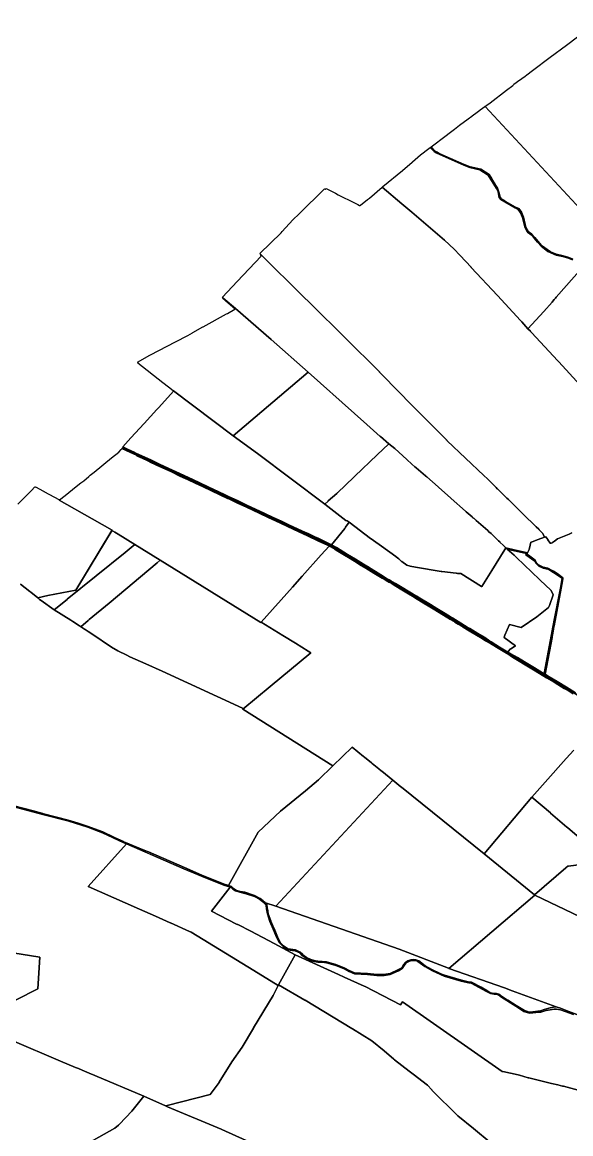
# Model space of a CAD drawing. Header units: metres. Extents: x 3 to 1005126, y 39 to 4383651.
# Drawn here: x 482276 to 484757, y 4372733 to 4377760 of the extents above; entities that cross this region are included whole.
import ezdxf

# ---------------------------------------------------------------- set-up
doc = ezdxf.new("R2010")
doc.units = ezdxf.units.M
doc.header["$MEASUREMENT"] = 0
doc.layers.add('TM_Llucmajor', color=7, linetype='Continuous')

msp = doc.modelspace()

# ---------------------------------------------------------------- linework, layer by layer
at = {"layer": 'TM_Llucmajor', "linetype": 'Continuous', "flags": 128}
for points in [[(484878.9, 4376829.8), (484369, 4377378.4), (484368.5, 4377378.9), (484377.7, 4377385.5), (484391.7, 4377395.4), (484465.6, 4377452.7), (484494.2, 4377474.3), (484498, 4377477.2), (484499.6, 4377479.8), (484526, 4377499.3), (484534.1, 4377504.2), (484536, 4377505.4), (484550.6, 4377516.2), (484557.7, 4377521.6), (484583.7, 4377541), (484664.3, 4377601.7), (484737.3, 4377655.8), (484874, 4377759.9)], [(484766.3, 4376688.5), (484747.6, 4376696.4), (484747.4, 4376696.5), (484721.8, 4376704), (484691.2, 4376710.3), (484665.5, 4376721.4), (484665.1, 4376721.7), (484625.1, 4376749.5), (484608.7, 4376768.1), (484594.2, 4376786.6), (484580.8, 4376802), (484564.4, 4376812.8), (484564.3, 4376812.8), (484554.3, 4376831.3), (484542.7, 4376878.7), (484533.6, 4376900.2), (484521.4, 4376916.8), (484507.3, 4376924), (484461.9, 4376949.3), (484460.2, 4376950.3), (484442.4, 4376960.9), (484438.1, 4376969), (484438, 4376969.1), (484432.2, 4376990.9), (484424.9, 4377009.4), (484413.6, 4377027.6), (484412.9, 4377028.9), (484400.1, 4377050.5), (484399.4, 4377051.5), (484387.1, 4377070.5), (484349.4, 4377095.7), (484302.2, 4377106.5), (484275.2, 4377116.3), (484275, 4377116.4), (484212.5, 4377143.3), (484172.1, 4377162), (484162.2, 4377166.6), (484162.1, 4377166.7), (484152.1, 4377172.1), (484143.3, 4377176.9), (484143.3, 4377176.9), (484125.3, 4377196), (484193.8, 4377247.7), (484207.5, 4377258.1), (484231.2, 4377276.1), (484253, 4377293.7), (484293.4, 4377323.1), (484309.8, 4377335.3), (484311.5, 4377336.6), (484333.5, 4377353), (484345, 4377362), (484346.5, 4377363.1), (484368.5, 4377378.9), (484369, 4377378.4), (484878.9, 4376829.8)], [(484806.4, 4376647.3), (484691.4, 4376515.8), (484688.2, 4376512.2), (484682, 4376505.2), (484675.4, 4376497.7), (484672.3, 4376494.2), (484634.7, 4376451.4), (484563, 4376373.5), (484534.9, 4376404.3), (484529.2, 4376410.5), (484425, 4376524.5), (484307, 4376651.3), (484306, 4376652.4), (484256.7, 4376704.2), (484254.6, 4376706.4), (484229.6, 4376732.8), (484186.5, 4376773.9), (484038, 4376901.2), (483992.4, 4376938.4), (483992.4, 4376938.4), (483903.8, 4377014.5), (483907.5, 4377017.7), (483995.2, 4377089.2), (484040, 4377127.7), (484041.2, 4377128.7), (484041.3, 4377128.8), (484077.3, 4377159.8), (484114.7, 4377188.5), (484121.1, 4377192.8), (484138.6, 4377175.1), (484147.7, 4377169.1), (484273, 4377113.1), (484300.9, 4377102.8), (484346.1, 4377092.7), (484383.2, 4377068.8), (484396, 4377049.2), (484409.3, 4377027.1), (484420.3, 4377007.9), (484427.8, 4376992.2), (484433.7, 4376967.8), (484439.8, 4376957.8), (484458.4, 4376947.2), (484505.7, 4376920.6), (484518.6, 4376913.5), (484530, 4376898.3), (484538.9, 4376877.4), (484550.7, 4376829.7), (484561.4, 4376810.1), (484578.2, 4376798.9), (484592, 4376783.3), (484606.2, 4376765.4), (484622.2, 4376746.5), (484653.4, 4376723.5), (484690.2, 4376706.7), (484720.8, 4376700.5), (484745.9, 4376693), (484764, 4376685.2)], [(484764, 4376685.2), (484745.9, 4376693), (484720.8, 4376700.5), (484690.2, 4376706.7), (484653.4, 4376723.5), (484622.2, 4376746.5), (484606.2, 4376765.4), (484592, 4376783.3), (484578.2, 4376798.9), (484561.4, 4376810.1), (484550.7, 4376829.7), (484538.9, 4376877.4), (484530, 4376898.3), (484518.6, 4376913.5), (484505.7, 4376920.6), (484458.4, 4376947.2), (484439.8, 4376957.8), (484433.7, 4376967.8), (484427.8, 4376992.2), (484420.3, 4377007.9), (484409.3, 4377027.1), (484396, 4377049.2), (484383.2, 4377068.8), (484346.1, 4377092.7), (484300.9, 4377102.8), (484273, 4377113.1), (484147.7, 4377169.1), (484138.6, 4377175.1), (484121.1, 4377192.8), (484121.4, 4377193), (484125.3, 4377196), (484143.3, 4377176.9), (484152.1, 4377172.1), (484162.1, 4377166.7), (484162.2, 4377166.6), (484172.1, 4377162), (484212.5, 4377143.3), (484275, 4377116.4), (484275.2, 4377116.3), (484302.2, 4377106.5), (484349.4, 4377095.7), (484387.1, 4377070.5), (484399.4, 4377051.5), (484400.1, 4377050.5), (484412.9, 4377028.9), (484413.6, 4377027.6), (484424.9, 4377009.4), (484432.2, 4376990.9), (484438, 4376969.1), (484438.1, 4376969), (484442.4, 4376960.9), (484460.2, 4376950.3), (484461.9, 4376949.3), (484507.3, 4376924), (484521.4, 4376916.8), (484533.6, 4376900.2), (484542.7, 4376878.7), (484554.3, 4376831.3), (484564.3, 4376812.8), (484564.4, 4376812.8), (484580.8, 4376802), (484594.2, 4376786.6), (484608.7, 4376768.1), (484625.1, 4376749.5), (484665.1, 4376721.7), (484665.5, 4376721.4), (484691.2, 4376710.3), (484721.8, 4376704), (484747.4, 4376696.5), (484747.6, 4376696.4), (484766.3, 4376688.5)], [(484761.9, 4375450.4), (484749.2, 4375445.2), (484696.3, 4375423.4), (484683.1, 4375412.6), (484673.5, 4375406.1), (484672.4, 4375405.3), (484668.4, 4375404.3), (484666.3, 4375403.8), (484665.5, 4375403.6), (484663.4, 4375403.1), (484653.5, 4375418.4), (484652.9, 4375419.3), (484652.9, 4375419.3), (484652.5, 4375420), (484652.4, 4375420.1), (484652.3, 4375420.3), (484648.3, 4375426.6), (484647.3, 4375428.1), (484647.2, 4375428.3), (484643.6, 4375432.5), (484637.5, 4375430.3), (484630.9, 4375447.1), (484613.8, 4375464.7), (484613.2, 4375465.3), (484611.9, 4375466.5), (484600.6, 4375477.4), (484591.4, 4375486.4), (484588.4, 4375489.3), (484587.5, 4375490.2), (484552.1, 4375524.6), (484550.2, 4375526.4), (484502.5, 4375573.5), (484500.7, 4375575.2), (484500.5, 4375575.4), (484500.3, 4375575.6), (484474.7, 4375600.8), (484467.8, 4375607.7), (484466, 4375609.5), (484447.7, 4375627.5), (484442.7, 4375632.4), (484429.6, 4375645.3), (484426.4, 4375648.5), (484424.5, 4375650.3), (484419.9, 4375655), (484400.7, 4375674.2), (484382.1, 4375692.8), (484380, 4375694.8), (484363.3, 4375710.6), (484198.6, 4375866.9), (484196.4, 4375869.1), (484195.2, 4375870.3), (484195, 4375870.5), (484041.1, 4376025.6), (483903.8, 4376165.6), (483902.4, 4376167), (483892.6, 4376176.6), (483891.2, 4376178.1), (483581.4, 4376485.6), (483579.7, 4376487.2), (483543.7, 4376522.6), (483542.1, 4376524.2), (483360, 4376705.3), (483356.9, 4376708.3), (483355.4, 4376709.7), (483351.1, 4376713.9), (483351.5, 4376714.3), (483447, 4376808.1), (483451.9, 4376813.4), (483500.6, 4376865.7), (483528.8, 4376893.4), (483642.6, 4377006.6), (483646.8, 4377004.6), (483647.1, 4377004.5), (483650.2, 4377007.6), (483693, 4376986.1), (483705.4, 4376979.9), (483778.8, 4376943.1), (483794.3, 4376935.1), (483802, 4376931.1), (483802.6, 4376930.8), (483803, 4376930.7), (483804.1, 4376930.1), (483806.2, 4376931.8), (483838.2, 4376957.7), (483846.4, 4376964.4), (483903.8, 4377014.5), (483992.4, 4376938.4), (484038, 4376901.2), (484186.5, 4376773.9), (484229.6, 4376732.8), (484254.6, 4376706.4), (484256.7, 4376704.2), (484306, 4376652.4), (484307, 4376651.3), (484425, 4376524.5), (484529.2, 4376410.5), (484534.9, 4376404.3), (484563, 4376373.5), (484574, 4376361.9), (484574.7, 4376361.2), (484579.2, 4376356.4), (484698.1, 4376228.3), (484702.3, 4376223.7), (484702.7, 4376223.4), (484911, 4375995.7)], [(484911, 4375995.7), (484702.7, 4376223.4), (484702.3, 4376223.7), (484698.1, 4376228.3), (484579.2, 4376356.4), (484574.7, 4376361.2), (484574, 4376361.9), (484574, 4376361.9), (484563, 4376373.5), (484634.7, 4376451.4), (484672.3, 4376494.2), (484675.4, 4376497.7), (484682, 4376505.2), (484688.2, 4376512.2), (484691.4, 4376515.8), (484806.4, 4376647.3)], [(484767.3, 4374722.7), (484744.4, 4374736.7), (484727.4, 4374747), (484686.7, 4374771.7), (484681.7, 4374774.8), (484647.7, 4374795.4), (484596, 4374826.6), (484558.2, 4374849.6), (484515.7, 4374875.3), (484493.7, 4374888.6), (484484.5, 4374894), (484482, 4374895.4), (484482.4, 4374896), (484469.4, 4374904.4), (484466.2, 4374906.5), (484428.7, 4374929.1), (484394.2, 4374950.4), (484389.4, 4374953.3), (484388.3, 4374954.1), (484387.6, 4374952.9), (484371.3, 4374962.6), (484357.1, 4374971.3), (484355.4, 4374972.3), (484297.8, 4375007.3), (484270.1, 4375024), (484259.4, 4375030.5), (484258.5, 4375031), (484246.9, 4375038.1), (484232.2, 4375047), (484229, 4375048.9), (484209.4, 4375060.7), (484201.1, 4375065.7), (484174.1, 4375082.1), (484141.6, 4375102), (484119.3, 4375115.6), (484094.3, 4375130.9), (484089.2, 4375134.1), (484054.5, 4375155.4), (484047.9, 4375159.3), (484041, 4375163.6), (484022.9, 4375174.5), (484001, 4375187.7), (483978, 4375201.6), (483973.4, 4375204.4), (483965.2, 4375209.3), (483948.5, 4375219.4), (483938.1, 4375225.6), (483935.7, 4375227.1), (483935.4, 4375227.3), (483934.5, 4375227.9), (483930.2, 4375230.5), (483913.2, 4375240.7), (483904.3, 4375246.1), (483866.9, 4375268.6), (483829.8, 4375291.2), (483801.8, 4375308), (483786, 4375317.5), (483743.7, 4375343.3), (483740.4, 4375345.4), (483718.6, 4375358.5), (483696.2, 4375372.1), (483689.4, 4375376.3), (483669.5, 4375388.4), (483667.6, 4375389.3), (483657.1, 4375394.3), (483616.4, 4375413.5), (483566.1, 4375437), (483527, 4375455.4), (483475.8, 4375479.4), (483441.7, 4375495.4), (483388.3, 4375520.5), (483347.7, 4375539.4), (483290.7, 4375566.2), (483247.3, 4375586.6), (483210.3, 4375603.9), (483205.3, 4375606.2), (483169.2, 4375623.1), (483132.7, 4375640.2), (483092.1, 4375659.4), (483058.6, 4375675.1), (483023.4, 4375691.6), (483016.6, 4375694.8), (482986.7, 4375708.9), (482951, 4375725.7), (482911.3, 4375744.3), (482881, 4375758.7), (482851.8, 4375772.4), (482850.4, 4375773.1), (482840.9, 4375777.7), (482818.2, 4375788.2), (482798.2, 4375797.4), (482794.4, 4375799.1), (482795, 4375800.7), (482792.6, 4375801.7), (482766.2, 4375814), (482727.4, 4375831.8), (482727.6, 4375832), (482729.7, 4375834.3), (482730.2, 4375834.9), (482996.8, 4375709.4), (483296.6, 4375568), (483590.6, 4375430.9), (483662.5, 4375397.6), (483669.3, 4375394.3), (483673.1, 4375392.2), (483677.3, 4375389.5), (483751.8, 4375343.3), (483904.3, 4375251.2), (484499, 4374891.9), (484731.6, 4374750.7), (484936.6, 4374626.2)], [(484936.6, 4374626.2), (484731.6, 4374750.7), (484499, 4374891.9), (483904.3, 4375251.2), (483751.8, 4375343.3), (483677.3, 4375389.5), (483673.1, 4375392.2), (483669.3, 4375394.3), (483662.5, 4375397.6), (483590.6, 4375430.9), (483296.6, 4375568), (482996.8, 4375709.4), (482730.2, 4375834.9), (482732.1, 4375837.2), (482732.9, 4375838.2), (482730.9, 4375839.2), (482731.4, 4375839.7), (482752.2, 4375829.5), (482785.8, 4375813.5), (482787, 4375812.9), (482793.7, 4375809.6), (482830.5, 4375792.2), (482830.6, 4375792.5), (482830.8, 4375792.8), (482847.3, 4375784.7), (482854.7, 4375781.7), (482897.7, 4375761.4), (482939.8, 4375741.7), (482989.5, 4375718.2), (483027.7, 4375700.2), (483075.9, 4375677.8), (483120.3, 4375657.1), (483166, 4375635.6), (483194.2, 4375622.3), (483208.6, 4375615.5), (483252.2, 4375595.2), (483292.7, 4375576), (483374, 4375537.8), (483411.5, 4375520.1), (483448.3, 4375503), (483482, 4375487.2), (483521, 4375468.9), (483544.2, 4375458.2), (483571.7, 4375445.3), (483593.4, 4375435.2), (483598.9, 4375432.6), (483616.8, 4375424.2), (483656.4, 4375405.6), (483675.1, 4375396.9), (483678.5, 4375395.3), (483697, 4375383.9), (483714.3, 4375373.2), (483747, 4375353.3), (483783.8, 4375330.9), (483819.4, 4375309.1), (483834.1, 4375300.2), (483836.6, 4375298.8), (483837.2, 4375298.3), (483837, 4375297.9), (483853.6, 4375287.6), (483886.2, 4375267.8), (483905.6, 4375256), (483924.2, 4375244.6), (483936.2, 4375237.7), (483943.7, 4375233.3), (483964.2, 4375221.5), (483993.7, 4375203.6), (484029, 4375182.3), (484056.2, 4375166), (484060, 4375163.7), (484074.9, 4375154.9), (484122.8, 4375125.9), (484150.9, 4375108.9), (484180.8, 4375090.7), (484208.2, 4375074.2), (484221.4, 4375066.3), (484224.1, 4375064.6), (484248, 4375049.8), (484289, 4375024.4), (484300.3, 4375017.4), (484336.6, 4374995.6), (484365.4, 4374978.4), (484368.4, 4374976.5), (484391.4, 4374961.2), (484391, 4374960.5), (484396.9, 4374956.9), (484434.7, 4374934.1), (484479.5, 4374906.9), (484502.1, 4374893.1), (484503, 4374894.5), (484516.4, 4374886.4), (484555.3, 4374862.7), (484593, 4374840), (484629.5, 4374817.7), (484640.4, 4374810.9), (484658.7, 4374799.9), (484695.2, 4374777.8), (484736.9, 4374752.5), (484778.7, 4374727.3)], [(482255.8, 4375579.5), (482295.3, 4375619.4), (482318.3, 4375642.6), (482333.1, 4375657.9), (482335.7, 4375656.7), (482337.1, 4375658.1), (482372.3, 4375638.9), (482373.3, 4375638.4), (482374.7, 4375637.6), (482445, 4375599.1), (482443.1, 4375597.6), (482592.1, 4375513.5), (482682.3, 4375462.6), (482518.8, 4375191.7), (482392.4, 4375167.7), (482346.6, 4375156.5), (482314.6, 4375181.6), (482310.5, 4375184.8), (482267.8, 4375218.3)], [(484778.7, 4374727.3), (484736.9, 4374752.5), (484695.2, 4374777.8), (484658.7, 4374799.9), (484640.7, 4374810.8), (484640.9, 4374811.6), (484672, 4374977.7), (484672.4, 4374979.8), (484674.1, 4374989.1), (484678.9, 4375015.3), (484679.3, 4375017.5), (484681.6, 4375029.4), (484713.7, 4375200), (484718.5, 4375224.3), (484720.8, 4375242.5), (484721, 4375243.8), (484721.2, 4375245.7), (484721.4, 4375247.1), (484713.7, 4375252.3), (484709.2, 4375255.4), (484699.4, 4375262.9), (484678.6, 4375276.6), (484676.1, 4375278), (484652.3, 4375290.6), (484632.5, 4375294.9), (484611.5, 4375305.3), (484600.1, 4375315.7), (484595.7, 4375326.3), (484565, 4375349), (484558.5, 4375353.9), (484560.9, 4375359.4), (484568.3, 4375375.5), (484573.6, 4375394.2), (484575.8, 4375407.9), (484581.6, 4375410.1), (484601.7, 4375417.7), (484604.3, 4375418.7), (484609, 4375420.3), (484637.5, 4375430.3), (484643.6, 4375432.5), (484647.2, 4375428.3), (484647.3, 4375428.1), (484648.3, 4375426.6), (484648.3, 4375426.6), (484652.3, 4375420.3), (484652.4, 4375420.1), (484652.5, 4375420), (484653.5, 4375418.4), (484663.4, 4375403.1), (484665.5, 4375403.6), (484666.3, 4375403.8), (484668.4, 4375404.3), (484672.4, 4375405.3), (484673.5, 4375406.1), (484683.1, 4375412.6), (484696.3, 4375423.4), (484749.2, 4375445.2), (484761.9, 4375450.4)], [(484770.3, 4374467.8), (484736.5, 4374429.6), (484641.4, 4374323.4), (484580.1, 4374255.2), (484365.5, 4373998.7), (483991.3, 4374300.2), (483989, 4374302.1), (483952.4, 4374331.7), (483902.5, 4374372.2), (483899.6, 4374374.6), (483888.3, 4374383.7), (483858.6, 4374407.8), (483855.4, 4374410.4), (483823.4, 4374436.3), (483819.7, 4374439.3), (483768.6, 4374480.8), (483680.8, 4374396.3), (483274.1, 4374653.5), (483397.6, 4374755.3), (483580.8, 4374908.3), (483569.3, 4374915.3), (483511.8, 4374950.9), (483455.2, 4374985.8), (483357.2, 4375046.3), (483498.7, 4375205.2), (483542.9, 4375254.9), (483628.6, 4375351), (483663.8, 4375390.6), (483663.8, 4375390.6), (483664.2, 4375391), (483667.6, 4375389.3), (483669.5, 4375388.4), (483689.4, 4375376.3), (483696.2, 4375372.1), (483718.6, 4375358.5), (483740.4, 4375345.4), (483743.7, 4375343.3), (483786, 4375317.5), (483801.8, 4375308), (483829.8, 4375291.2), (483866.9, 4375268.6), (483904.3, 4375246.1), (483913.2, 4375240.7), (483930.2, 4375230.5), (483934.5, 4375227.9), (483935.4, 4375227.3), (483935.7, 4375227.1), (483938.1, 4375225.6), (483948.5, 4375219.4), (483965.2, 4375209.3), (483973.4, 4375204.4), (483978, 4375201.6), (484001, 4375187.7), (484022.9, 4375174.5), (484041, 4375163.6), (484047.9, 4375159.3), (484054.5, 4375155.4), (484089.2, 4375134.1), (484094.3, 4375130.9), (484119.3, 4375115.6), (484141.6, 4375102), (484174.1, 4375082.1), (484201.1, 4375065.7), (484209.4, 4375060.7), (484229, 4375048.9), (484232.2, 4375047), (484246.9, 4375038.1), (484258.5, 4375031), (484259.4, 4375030.5), (484270.1, 4375024), (484297.8, 4375007.3), (484355.4, 4374972.3), (484357.1, 4374971.3), (484371.3, 4374962.6), (484387.6, 4374952.9), (484388.3, 4374954.1), (484389.4, 4374953.3), (484394.2, 4374950.4), (484428.7, 4374929.1), (484466.2, 4374906.5), (484469.4, 4374904.4), (484482.4, 4374896), (484482, 4374895.4), (484484.5, 4374894), (484493.7, 4374888.6), (484515.7, 4374875.3), (484558.2, 4374849.6), (484596, 4374826.6), (484647.7, 4374795.4), (484681.7, 4374774.8), (484686.7, 4374771.7), (484727.4, 4374747), (484744.4, 4374736.7), (484767.3, 4374722.7)], [(482267.8, 4375218.3), (482310.5, 4375184.8), (482314.6, 4375181.6), (482346.6, 4375156.5), (482348.2, 4375155), (482353.7, 4375149.9), (482354, 4375149.6), (482362.3, 4375144.1), (482420.8, 4375102.4), (482496.3, 4375054.9), (482504.6, 4375049.7), (482534.8, 4375030), (482591.3, 4374993.1), (482679.8, 4374933.5), (482708.6, 4374916.3), (482749.3, 4374897.1), (482762.9, 4374889.4), (482835.8, 4374857.6), (482908.6, 4374824.6), (483272.7, 4374656.9), (483274.1, 4374653.5), (483274.1, 4374653.5), (483680.8, 4374396.3), (483615.9, 4374334), (483557.9, 4374284.1), (483444.8, 4374191.1), (483342.7, 4374096.4), (483209.3, 4373855.2), (483209.1, 4373854.9), (483207, 4373855.7), (483204.8, 4373856.5), (483189.1, 4373861.4), (483088.4, 4373901.9), (483009.5, 4373936.8), (482846.6, 4374007.2), (482830.5, 4374014.1), (482735.1, 4374053.6), (482734.2, 4374054), (482693.4, 4374073.2), (482641.4, 4374097.5), (482574.6, 4374122.7), (482547.5, 4374131.2), (482529.7, 4374136.8), (482483.9, 4374151.3), (482371.9, 4374180.2), (482370.2, 4374180.7), (482326.4, 4374192.9), (482143.1, 4374240.3)], [(484904.1, 4373977.6), (484741.4, 4374117.6), (484739.5, 4374119.3), (484665.5, 4374182.9), (484664.9, 4374183.4), (484580.1, 4374255.2), (484641.4, 4374323.4), (484736.5, 4374429.6), (484770.3, 4374467.8)], [(482143.1, 4374240.3), (482326.4, 4374192.9), (482370.2, 4374180.7), (482371.9, 4374180.2), (482483.9, 4374151.3), (482529.7, 4374136.8), (482547.5, 4374131.2), (482574.6, 4374122.7), (482641.4, 4374097.5), (482693.4, 4374073.2), (482734.2, 4374054), (482735.1, 4374053.6), (482830.5, 4374014.1), (482846.6, 4374007.2), (483009.5, 4373936.8), (483088.4, 4373901.9), (483189.1, 4373861.4), (483204.8, 4373856.5), (483207, 4373855.7), (483209.1, 4373854.9), (483223.3, 4373850.5), (483231.4, 4373842.4), (483231.5, 4373842.4), (483242.7, 4373834.8), (483261.8, 4373828.8), (483282.4, 4373824.7), (483326.4, 4373810.2), (483351.8, 4373796.3), (483365.1, 4373785.9), (483366.3, 4373785), (483375.6, 4373777.9), (483375.7, 4373777.8), (483382.1, 4373769.9), (483384.6, 4373752.4), (483384.9, 4373750.5), (483389, 4373728), (483399.8, 4373695.5), (483400.2, 4373694.6), (483414.1, 4373662.8), (483415.2, 4373660.3), (483429.9, 4373623.9), (483443.2, 4373597.8), (483458, 4373582.4), (483476.7, 4373569.1), (483511.3, 4373564), (483533.5, 4373553.6), (483544.5, 4373542.8), (483544.7, 4373542.6), (483562.1, 4373529.9), (483562.1, 4373529.8), (483581.4, 4373520.5), (483597.2, 4373516.1), (483603, 4373515.1), (483612.9, 4373513.4), (483632.8, 4373512.2), (483652, 4373510), (483694.6, 4373497.9), (483694.9, 4373497.8), (483735.7, 4373480.9), (483755.3, 4373470.7), (483778.8, 4373460.5), (483834.8, 4373457), (483837.4, 4373456.8), (483879.5, 4373452.4), (483894.5, 4373452.4), (483912.1, 4373452.6), (483939.7, 4373458), (483974.3, 4373473.6), (483992.5, 4373483.5), (483999.8, 4373496.8), (484011, 4373508.1), (484019.3, 4373514.8), (484033.6, 4373519.7), (484047.5, 4373520.4), (484056.5, 4373519.7), (484065.4, 4373516.8), (484069, 4373514.4), (484098.7, 4373492.5), (484098.8, 4373492.5), (484128.7, 4373475.9), (484169.5, 4373455.6), (484185.4, 4373449.2), (484262, 4373427.5), (484298.3, 4373418.9), (484302.7, 4373418.4), (484308.2, 4373417.8), (484350.9, 4373395.1), (484376.5, 4373381), (484385.9, 4373374.7), (484392.7, 4373370.2), (484412.4, 4373367), (484420.8, 4373366.3), (484430.8, 4373364.4), (484445, 4373353.8), (484471.4, 4373337.3), (484472.4, 4373336.7), (484509.6, 4373313.4), (484547.6, 4373290.4), (484561.5, 4373285.2), (484568.2, 4373282.9), (484573.5, 4373281.9), (484585.8, 4373283.8), (484619.2, 4373289.1), (484637.1, 4373294.2), (484664.2, 4373301.8), (484679, 4373305.1), (484691.1, 4373306.1), (484691.2, 4373306.1), (484711, 4373300.4), (484747.6, 4373286.3), (484784, 4373272.4)], [(484802, 4373949.8), (484746.5, 4373943.5), (484744.2, 4373943.2), (484736.7, 4373936.7), (484734.7, 4373935), (484593, 4373812.9), (484592.7, 4373812.6), (484592.7, 4373812.6), (484365.5, 4373998.7), (484580.1, 4374255.2), (484664.9, 4374183.4), (484665.5, 4374182.9), (484739.5, 4374119.3), (484741.4, 4374117.6), (484904.1, 4373977.6)], [(482141.9, 4374236.4), (482324.1, 4374189.3), (482369.2, 4374176.8), (482482.4, 4374147.5), (482572.4, 4374119.1), (482640, 4374093.9), (482732.6, 4374050.3), (482747.9, 4374043.7), (482574.7, 4373851), (482625.1, 4373828.7), (482807.1, 4373748.2), (482878.9, 4373716.4), (482945.8, 4373686.8), (482945.8, 4373686.8), (482946.3, 4373686.6), (482946.3, 4373686.6), (483033.3, 4373648.1), (483036.5, 4373646.1), (483040.1, 4373643.9), (483323.7, 4373470.5), (483323.7, 4373470.5), (483433.1, 4373403.6), (483433.1, 4373403.6), (483412.8, 4373360.9), (483411.7, 4373358.6), (483322.7, 4373211.2), (483322, 4373210.1), (483270.7, 4373125), (483224.5, 4373058.3), (483167.2, 4372965.4), (483166.2, 4372964.1), (483125.7, 4372910), (482931.9, 4372860.5), (482924.9, 4372858.7), (482825.7, 4372902.7), (482605.1, 4372995.8), (482578.8, 4373007), (482548, 4373019.9), (482548, 4373019.9), (482530.5, 4373027.3), (482526.6, 4373029), (482517.6, 4373032.8), (482517.6, 4373032.8), (482450.1, 4373061.3), (482230.6, 4373154)], [(484768.7, 4373271.5), (484710.4, 4373292.4), (484692.9, 4373296.8), (484681.9, 4373296.5), (484645, 4373289.5), (484639.5, 4373287.9), (484621.5, 4373282.9), (484598.4, 4373280.6), (484571.4, 4373277.4), (484559.2, 4373280.8), (484545.1, 4373285.5), (484508.9, 4373309.1), (484443.2, 4373350.1), (484429.4, 4373361.7), (484423.7, 4373362.9), (484411, 4373363.3), (484393.1, 4373367), (484372.5, 4373378.1), (484306.8, 4373413.9), (484296.4, 4373414.8), (484260.7, 4373422.7), (484184.8, 4373445.8), (484131.7, 4373469), (484097.4, 4373488.7), (484065.3, 4373511.8), (484056.5, 4373515.9), (484047.6, 4373516.5), (484035.1, 4373515.8), (484021.9, 4373510.8), (484012.8, 4373505.1), (484003.3, 4373493.7), (483994.5, 4373479.8), (483977.2, 4373470.2), (483939.8, 4373453.4), (483912.5, 4373448.6), (483880.1, 4373448.3), (483837, 4373452.8), (483778.2, 4373456.5), (483755.3, 4373466.2), (483735.9, 4373476.4), (483693.8, 4373493.9), (483651.7, 4373506), (483632.4, 4373508.2), (483612.4, 4373509.4), (483596.8, 4373512.1), (483580, 4373516.7), (483560.1, 4373526.3), (483542.1, 4373539.5), (483531.2, 4373550.2), (483510.5, 4373560.1), (483475.4, 4373565.1), (483455.6, 4373579), (483439.9, 4373595.5), (483426.3, 4373622.2), (483411.5, 4373658.7), (483396.4, 4373693.1), (483385.2, 4373727), (483380.9, 4373749.9), (483378.9, 4373765.8), (483373.8, 4373772.6), (483373.4, 4373773.1), (483370.6, 4373775.6), (483363.8, 4373781.9), (483349.6, 4373793), (483326.7, 4373805.5), (483289.5, 4373818.2), (483260.9, 4373824.9), (483241.1, 4373831.2), (483228.8, 4373839.3), (483221.3, 4373846.9), (483216.9, 4373848), (483214.4, 4373849), (483213.2, 4373849.5), (483187.7, 4373857.6), (483086.8, 4373898.2), (483007.8, 4373931.2), (482732.6, 4374050.3), (482640, 4374093.9), (482572.4, 4374119.1), (482482.4, 4374147.5), (482369.2, 4374176.8), (482324.1, 4374189.3), (482141.9, 4374236.4)], [(484862.4, 4372909.7), (484723.3, 4372947.6), (484718.9, 4372948.6), (484698.8, 4372953.4), (484669.3, 4372959.9), (484663.7, 4372961.3), (484591.4, 4372979.3), (484567.6, 4372985.5), (484564.8, 4372986.3), (484524.6, 4372997.7), (484505.1, 4373002.1), (484463.1, 4373011.8), (484456.7, 4373012.6), (484446.9, 4373013.7), (483996.3, 4373329.7), (483986.1, 4373316.2), (483826.5, 4373398.8), (483822.1, 4373400.7), (483731.9, 4373441.4), (483706.2, 4373453.1), (483541, 4373527.6), (483540.2, 4373528), (483510.5, 4373541.8), (483415, 4373593.1), (483310.8, 4373648.4), (483250.7, 4373678.5), (483249.5, 4373679.1), (483246, 4373680.9), (483132.8, 4373739.1), (483216.9, 4373848), (483221.3, 4373846.9), (483228.8, 4373839.3), (483241.1, 4373831.2), (483260.9, 4373824.9), (483289.5, 4373818.2), (483326.7, 4373805.5), (483349.6, 4373793), (483363.8, 4373781.9), (483370.6, 4373775.6), (483373.4, 4373773.1), (483373.8, 4373772.6), (483378.9, 4373765.8), (483380.9, 4373749.9), (483385.2, 4373727), (483396.4, 4373693.1), (483411.5, 4373658.7), (483426.3, 4373622.2), (483439.9, 4373595.5), (483455.6, 4373579), (483475.4, 4373565.1), (483510.5, 4373560.1), (483531.2, 4373550.2), (483542.1, 4373539.5), (483560.1, 4373526.3), (483580, 4373516.7), (483596.8, 4373512.1), (483612.4, 4373509.4), (483632.4, 4373508.2), (483651.7, 4373506), (483693.8, 4373493.9), (483735.9, 4373476.4), (483755.3, 4373466.2), (483778.2, 4373456.5), (483837, 4373452.8), (483880.1, 4373448.3), (483912.5, 4373448.6), (483939.8, 4373453.4), (483977.2, 4373470.2), (483994.5, 4373479.8), (484003.3, 4373493.7), (484012.8, 4373505.1), (484021.9, 4373510.8), (484035.1, 4373515.8), (484047.6, 4373516.5), (484056.5, 4373515.9), (484065.3, 4373511.8), (484097.4, 4373488.7), (484131.7, 4373469), (484184.8, 4373445.8), (484260.7, 4373422.7), (484296.4, 4373414.8), (484306.8, 4373413.9), (484372.5, 4373378.1), (484393.1, 4373367), (484411, 4373363.3), (484423.7, 4373362.9), (484429.4, 4373361.7), (484443.2, 4373350.1), (484508.9, 4373309.1), (484545.1, 4373285.5), (484559.2, 4373280.8), (484571.4, 4373277.4), (484598.4, 4373280.6), (484621.5, 4373282.9), (484639.5, 4373287.9), (484645, 4373289.5), (484681.9, 4373296.5), (484692.9, 4373296.8), (484710.4, 4373292.4), (484768.7, 4373271.5)], [(484784, 4373272.4), (484747.6, 4373286.3), (484711, 4373300.4), (484691.2, 4373306.1), (484691.1, 4373306.1), (484492.3, 4373379.4), (484491.5, 4373379.7), (484457.4, 4373392.2), (484457.4, 4373392.2), (484206.1, 4373480.3), (484594.9, 4373812), (484969.6, 4373633)], [(481996.8, 4373589), (482356.7, 4373531.5), (482346.9, 4373388.4), (482149.6, 4373288.5)], [(482149.6, 4373288.5), (482346.9, 4373388.4), (482356.7, 4373531.5), (481996.8, 4373589)], [(484397.5, 4372690.7), (484317.4, 4372755.8), (484245.4, 4372814.3), (484130.3, 4372928.8), (484127.8, 4372931.5), (484108.8, 4372952), (484044.4, 4373001.9), (484026.5, 4373015.7), (483960.2, 4373067.1), (483957.2, 4373069.7), (483913.1, 4373107.1), (483857.1, 4373153), (483769.7, 4373207), (483767.4, 4373208.4), (483556.2, 4373336.8), (483555, 4373337.5), (483555, 4373337.5), (483434.6, 4373406.8), (483510.5, 4373541.8), (483540.2, 4373528), (483541, 4373527.6), (483706.2, 4373453.1), (483731.9, 4373441.4), (483822.1, 4373400.7), (483826.5, 4373398.8), (483986.1, 4373316.2), (483996.3, 4373329.7), (484446.9, 4373013.7), (484456.7, 4373012.6), (484463.1, 4373011.8), (484505.1, 4373002.1), (484524.6, 4372997.7), (484564.8, 4372986.3), (484567.6, 4372985.5), (484591.4, 4372979.3), (484663.7, 4372961.3), (484669.3, 4372959.9), (484698.8, 4372953.4), (484718.9, 4372948.6), (484723.3, 4372947.6), (484862.4, 4372909.7)], [(483288.7, 4372701.5), (483178.2, 4372751.5), (483175.5, 4372752.7), (482933.5, 4372855), (482933.5, 4372855), (482924.9, 4372858.7), (482931.9, 4372860.5), (483125.7, 4372910), (483166.2, 4372964.1), (483167.2, 4372965.4), (483224.5, 4373058.3), (483270.7, 4373125), (483322, 4373210.1), (483322.7, 4373211.2), (483411.7, 4373358.6), (483412.8, 4373360.9), (483434.6, 4373406.8), (483555, 4373337.5), (483556.2, 4373336.8), (483767.4, 4373208.4), (483769.7, 4373207), (483857.1, 4373153), (483913.1, 4373107.1), (483957.2, 4373069.7), (483960.2, 4373067.1), (484026.5, 4373015.7), (484044.4, 4373001.9), (484108.8, 4372952), (484127.8, 4372931.5), (484130.3, 4372928.8), (484245.4, 4372814.3), (484317.4, 4372755.8), (484397.5, 4372690.7)], [(482230.6, 4373154), (482450.1, 4373061.3), (482517.6, 4373032.8), (482517.6, 4373032.8), (482526.6, 4373029), (482530.5, 4373027.3), (482548, 4373019.9), (482548, 4373019.9), (482578.8, 4373007), (482605.1, 4372995.8), (482825.7, 4372902.7), (482772.7, 4372835.1), (482716.9, 4372776), (482711.8, 4372771), (482695, 4372758.6), (482526.4, 4372663.7)], [(482526.4, 4372663.7), (482695, 4372758.6), (482711.8, 4372771), (482716.9, 4372776), (482772.7, 4372835.1), (482825.7, 4372902.7), (482924.9, 4372858.7), (482933.5, 4372855), (483175.5, 4372752.7), (483178.2, 4372751.5), (483288.7, 4372701.5)]]:
    msp.add_lwpolyline(points, dxfattribs=at)
for points in [[(483183.5, 4376514), (483181.5, 4376515.8), (483248.9, 4376587.2), (483357.5, 4376702.6), (483353.2, 4376707.4), (483355.4, 4376709.7), (483356.9, 4376708.3), (483360, 4376705.3), (483542.1, 4376524.2), (483543.7, 4376522.6), (483579.7, 4376487.2), (483581.4, 4376485.6), (483891.2, 4376178.1), (483892.6, 4376176.6), (483902.4, 4376167), (483903.8, 4376165.6), (484041.1, 4376025.6), (484195, 4375870.5), (484195.2, 4375870.3), (484196.4, 4375869.1), (484198.6, 4375866.9), (484363.3, 4375710.6), (484380, 4375694.8), (484382.1, 4375692.8), (484400.7, 4375674.2), (484419.9, 4375655), (484424.5, 4375650.3), (484426.4, 4375648.5), (484429.6, 4375645.3), (484442.7, 4375632.4), (484447.7, 4375627.5), (484466, 4375609.5), (484467.8, 4375607.7), (484474.7, 4375600.8), (484500.3, 4375575.6), (484500.5, 4375575.4), (484500.7, 4375575.2), (484502.5, 4375573.5), (484550.2, 4375526.4), (484552.1, 4375524.6), (484587.5, 4375490.2), (484588.4, 4375489.3), (484591.4, 4375486.4), (484600.6, 4375477.4), (484611.9, 4375466.5), (484613.2, 4375465.3), (484613.8, 4375464.7), (484630.9, 4375447.1), (484637.5, 4375430.3), (484609, 4375420.3), (484604.3, 4375418.7), (484601.7, 4375417.7), (484581.6, 4375410.1), (484575.8, 4375407.9), (484573.6, 4375394.2), (484568.3, 4375375.5), (484560.9, 4375359.4), (484500.3, 4375373.9), (484462.7, 4375382.9), (484452.2, 4375393.2), (484436.1, 4375408.9), (484435.8, 4375409.2), (484430.4, 4375414.4), (484410.1, 4375434.3), (484397.3, 4375446.8), (484386.9, 4375455.7), (484382.9, 4375459.1), (484381.4, 4375460.4), (484329.3, 4375505.9), (484328.6, 4375506.5), (484319.2, 4375514.8), (484314.6, 4375518.8), (484312.4, 4375520.7), (484310.3, 4375522.6), (484283.8, 4375546.1), (484282.8, 4375547), (484280.9, 4375548.7), (484216.2, 4375606.1), (484214.9, 4375607.3), (484158.7, 4375657.8), (484157.9, 4375658.5), (484157.1, 4375659.2), (484105.8, 4375703.4), (484101.5, 4375707.1), (484099.6, 4375708.8), (484058, 4375744.2), (484052.1, 4375749.3), (484038.8, 4375760.7), (484015.2, 4375782.5), (483961.9, 4375831.8), (483960.8, 4375832.6), (483934.2, 4375852.8), (483933.7, 4375853.1), (483895.7, 4375886.5), (483895.2, 4375886.9), (483819.5, 4375953.9), (483819, 4375954.4), (483779.6, 4375989.2), (483779.1, 4375989.8), (483569.3, 4376176.7), (483402.5, 4376324.7), (483240.7, 4376465), (483240.1, 4376465.5), (483185.2, 4376512.6), (483183.7, 4376513.9), (483183.5, 4376514)], [(482960.1, 4376092.1), (482959.4, 4376092.7), (482938.3, 4376109), (482912.5, 4376129), (482799.7, 4376218.2), (482801.5, 4376219.2), (482796.9, 4376222.9), (482854.1, 4376254.3), (482856.9, 4376255.9), (482969.7, 4376314.6), (483024.7, 4376343.3), (483046.4, 4376355.4), (483048, 4376356.2), (483093.5, 4376381.5), (483095.2, 4376382.5), (483200.4, 4376441), (483204, 4376443), (483237.9, 4376461.8), (483236.7, 4376462.8), (483236.2, 4376463.4), (483237.5, 4376464.1), (483208, 4376488.6), (483181.9, 4376511.9), (483183.7, 4376513.9), (483185.2, 4376512.6), (483240.1, 4376465.5), (483240.7, 4376465), (483402.5, 4376324.7), (483569.3, 4376176.7), (483230.5, 4375889.8), (482960.1, 4376092.1)], [(483340, 4375809.4), (483230.5, 4375889.8), (483569.3, 4376176.7), (483779.1, 4375989.8), (483779.6, 4375989.2), (483819, 4375954.4), (483819.5, 4375953.9), (483895.2, 4375886.9), (483895.7, 4375886.5), (483933.7, 4375853.1), (483880.8, 4375802.6), (483779.6, 4375706.2), (483776.9, 4375703.6), (483776.1, 4375702.8), (483702, 4375632.1), (483700.7, 4375630.9), (483699.9, 4375630.1), (483698.6, 4375628.9), (483660.1, 4375594.6), (483659.6, 4375594.1), (483645.3, 4375579.8), (483340, 4375809.4)], [(483593.4, 4375435.2), (483571.7, 4375445.3), (483544.2, 4375458.2), (483521, 4375468.9), (483482, 4375487.2), (483448.3, 4375503), (483411.5, 4375520.1), (483374, 4375537.8), (483292.7, 4375576), (483252.2, 4375595.2), (483208.6, 4375615.5), (483194.2, 4375622.3), (483166, 4375635.6), (483120.3, 4375657.1), (483075.9, 4375677.8), (483027.7, 4375700.2), (482989.5, 4375718.2), (482939.8, 4375741.7), (482897.7, 4375761.4), (482854.7, 4375781.7), (482847.3, 4375784.7), (482830.8, 4375792.8), (482830.6, 4375792.5), (482830.5, 4375792.2), (482793.7, 4375809.6), (482787, 4375812.9), (482785.8, 4375813.5), (482752.2, 4375829.5), (482731.4, 4375839.7), (482767.8, 4375879.5), (482827.3, 4375945.4), (482884.9, 4376008.5), (482893.4, 4376018), (482959.9, 4376091.5), (482959.7, 4376091.7), (482960.1, 4376092.1), (483230.5, 4375889.8), (483340, 4375809.4), (483645.3, 4375579.8), (483740.2, 4375507), (483740.8, 4375506.7), (483745.5, 4375504.2), (483754.6, 4375499.5), (483738.6, 4375475.5), (483735.2, 4375470.5), (483734.9, 4375470.1), (483675.1, 4375396.9), (483656.4, 4375405.6), (483616.8, 4375424.2), (483598.9, 4375432.6), (483593.4, 4375435.2)], [(483740.2, 4375507), (483645.3, 4375579.8), (483659.6, 4375594.1), (483660.1, 4375594.6), (483698.6, 4375628.9), (483699.9, 4375630.1), (483700.7, 4375630.9), (483702, 4375632.1), (483776.1, 4375702.8), (483776.9, 4375703.6), (483779.6, 4375706.2), (483880.8, 4375802.6), (483933.7, 4375853.1), (483934.2, 4375852.8), (483960.8, 4375832.6), (483961.9, 4375831.8), (484015.2, 4375782.5), (484038.8, 4375760.7), (484052.1, 4375749.3), (484058, 4375744.2), (484099.6, 4375708.8), (484101.5, 4375707.1), (484105.8, 4375703.4), (484157.1, 4375659.2), (484157.9, 4375658.5), (484158.7, 4375657.8), (484214.9, 4375607.3), (484216.2, 4375606.1), (484280.9, 4375548.7), (484282.8, 4375547), (484283.8, 4375546.1), (484310.3, 4375522.6), (484312.4, 4375520.7), (484314.6, 4375518.8), (484319.2, 4375514.8), (484328.6, 4375506.5), (484329.3, 4375505.9), (484381.4, 4375460.4), (484382.9, 4375459.1), (484386.9, 4375455.7), (484397.3, 4375446.8), (484410.1, 4375434.3), (484430.4, 4375414.4), (484435.8, 4375409.2), (484436.1, 4375408.9), (484452.2, 4375393.2), (484462.7, 4375382.9), (484458.2, 4375375.6), (484400.4, 4375280.6), (484400.1, 4375280.1), (484355.2, 4375207.1), (484353.6, 4375208.1), (484259.7, 4375266.1), (484258.4, 4375266.2), (484245.1, 4375267.2), (484240.1, 4375267.5), (484237.8, 4375267.8), (484173.5, 4375275.9), (484171.2, 4375276.3), (484055.3, 4375294.9), (484030.1, 4375299.2), (484015.8, 4375303.8), (483992.2, 4375320.9), (483991.7, 4375321.4), (483983.3, 4375328.6), (483978.6, 4375332.7), (483967.8, 4375342.3), (483966, 4375343.6), (483900.8, 4375390.6), (483864.5, 4375416), (483854.6, 4375422.8), (483851.8, 4375425), (483851.1, 4375425.5), (483754.6, 4375499.5), (483745.5, 4375504.2), (483740.8, 4375506.7), (483740.2, 4375507)], [(482798.2, 4375797.4), (482818.2, 4375788.2), (482840.9, 4375777.7), (482850.4, 4375773.1), (482851.8, 4375772.4), (482881, 4375758.7), (482911.3, 4375744.3), (482951, 4375725.7), (482986.7, 4375708.9), (483016.6, 4375694.8), (483023.4, 4375691.6), (483058.6, 4375675.1), (483092.1, 4375659.4), (483132.7, 4375640.2), (483169.2, 4375623.1), (483205.3, 4375606.2), (483210.3, 4375603.9), (483247.3, 4375586.6), (483290.7, 4375566.2), (483347.7, 4375539.4), (483388.3, 4375520.5), (483441.7, 4375495.4), (483475.8, 4375479.4), (483527, 4375455.4), (483566.1, 4375437), (483616.4, 4375413.5), (483657.1, 4375394.3), (483664.2, 4375391), (483663.8, 4375390.6), (483628.6, 4375351), (483542.9, 4375254.9), (483498.7, 4375205.2), (483357.2, 4375046.3), (483355.8, 4375044.3), (482900.5, 4375326.3), (482785.6, 4375397.4), (482709.8, 4375444.4), (482709.6, 4375444.5), (482695, 4375453.5), (482684.3, 4375460.1), (482681.8, 4375461.7), (482682.3, 4375462.6), (482592.1, 4375513.5), (482443.1, 4375597.6), (482445, 4375599.1), (482470.5, 4375619.5), (482520.6, 4375660.5), (482541.3, 4375677.2), (482554.3, 4375685.9), (482577.9, 4375705.3), (482584.3, 4375711.8), (482601.5, 4375725.6), (482680.2, 4375789.2), (482712.6, 4375815.8), (482723.9, 4375828), (482726.8, 4375831.1), (482727.4, 4375831.8), (482766.2, 4375814), (482792.6, 4375801.7), (482795, 4375800.7), (482794.4, 4375799.1), (482798.2, 4375797.4)], [(483905.6, 4375256), (483886.2, 4375267.8), (483853.6, 4375287.6), (483837, 4375297.9), (483837.2, 4375298.3), (483836.6, 4375298.8), (483834.1, 4375300.2), (483819.4, 4375309.1), (483783.8, 4375330.9), (483747, 4375353.3), (483714.3, 4375373.2), (483697, 4375383.9), (483678.5, 4375395.3), (483675.1, 4375396.9), (483734.9, 4375470.1), (483735.2, 4375470.5), (483738.6, 4375475.5), (483754.6, 4375499.5), (483851.1, 4375425.5), (483851.8, 4375425), (483854.6, 4375422.8), (483864.5, 4375416), (483900.8, 4375390.6), (483966, 4375343.6), (483967.8, 4375342.3), (483978.6, 4375332.7), (483983.3, 4375328.6), (483991.7, 4375321.4), (483992.2, 4375320.9), (484015.8, 4375303.8), (484030.1, 4375299.2), (484055.3, 4375294.9), (484171.2, 4375276.3), (484173.5, 4375275.9), (484237.8, 4375267.8), (484240.1, 4375267.5), (484245.1, 4375267.2), (484258.4, 4375266.2), (484259.7, 4375266.1), (484353.6, 4375208.1), (484355.2, 4375207.1), (484400.1, 4375280.1), (484400.4, 4375280.6), (484458.2, 4375375.6), (484462.7, 4375382.9), (484469.9, 4375376.4), (484500.5, 4375348.8), (484508.7, 4375341.4), (484511.8, 4375338.4), (484616, 4375238.8), (484616.5, 4375238.4), (484618.9, 4375236.2), (484667.3, 4375190.6), (484673.4, 4375178), (484676.9, 4375170.8), (484660.8, 4375121.3), (484655.6, 4375113.4), (484603.3, 4375070.3), (484533.2, 4375022.9), (484479.3, 4375035.4), (484479.1, 4375035.4), (484459.1, 4374987.5), (484455.6, 4374979.1), (484455.6, 4374979), (484454.9, 4374977.5), (484506.8, 4374938.9), (484485.6, 4374926.4), (484484.9, 4374925.6), (484473.6, 4374913.1), (484472.1, 4374911.4), (484434.7, 4374934.1), (484396.9, 4374956.9), (484391, 4374960.5), (484391.4, 4374961.2), (484368.4, 4374976.5), (484365.4, 4374978.4), (484336.6, 4374995.6), (484300.3, 4375017.4), (484289, 4375024.4), (484248, 4375049.8), (484224.1, 4375064.6), (484221.4, 4375066.3), (484208.2, 4375074.2), (484180.8, 4375090.7), (484150.9, 4375108.9), (484122.8, 4375125.9), (484074.9, 4375154.9), (484060, 4375163.7), (484056.2, 4375166), (484029, 4375182.3), (483993.7, 4375203.6), (483964.2, 4375221.5), (483943.7, 4375233.3), (483936.2, 4375237.7), (483924.2, 4375244.6), (483905.6, 4375256)], [(482420.8, 4375102.4), (482362.3, 4375144.1), (482354, 4375149.6), (482353.7, 4375149.9), (482348.2, 4375155), (482346.6, 4375156.5), (482392.4, 4375167.7), (482518.8, 4375191.7), (482681.8, 4375461.7), (482684.3, 4375460.1), (482695, 4375453.5), (482709.6, 4375444.5), (482709.8, 4375444.4), (482785.6, 4375397.4), (482768.8, 4375383.6), (482741.6, 4375361.8), (482479.4, 4375149.8), (482479.3, 4375149.7), (482420.8, 4375102.4)], [(482886.8, 4375315), (482668.9, 4375133), (482579, 4375057.9), (482573.9, 4375053.7), (482540.8, 4375026.1), (482534.8, 4375030), (482504.6, 4375049.7), (482496.3, 4375054.9), (482420.8, 4375102.4), (482479.3, 4375149.7), (482479.4, 4375149.8), (482741.6, 4375361.8), (482768.8, 4375383.6), (482785.6, 4375397.4), (482900.5, 4375326.3), (482886.8, 4375315)], [(484636.9, 4374814), (484636.8, 4374813.2), (484629.5, 4374817.7), (484593, 4374840), (484555.3, 4374862.7), (484516.4, 4374886.4), (484503, 4374894.5), (484502.1, 4374893.1), (484479.5, 4374906.9), (484472.1, 4374911.4), (484473.6, 4374913.1), (484484.9, 4374925.6), (484485.6, 4374926.4), (484506.8, 4374938.9), (484454.9, 4374977.5), (484455.6, 4374979), (484455.6, 4374979.1), (484459.1, 4374987.5), (484479.1, 4375035.4), (484479.3, 4375035.4), (484533.2, 4375022.9), (484603.3, 4375070.3), (484655.6, 4375113.4), (484660.8, 4375121.3), (484676.9, 4375170.8), (484673.4, 4375178), (484667.3, 4375190.6), (484618.9, 4375236.2), (484616.5, 4375238.4), (484616, 4375238.8), (484511.8, 4375338.4), (484508.7, 4375341.4), (484500.5, 4375348.8), (484469.9, 4375376.4), (484556.3, 4375357.5), (484552.9, 4375351.2), (484594, 4375322.6), (484600.6, 4375311.1), (484612.2, 4375300.4), (484632.2, 4375291.2), (484652.9, 4375286.2), (484655.8, 4375285.5), (484657.1, 4375284.7), (484679.4, 4375270.5), (484717.9, 4375245.3), (484717.7, 4375244.3), (484716.8, 4375236.9), (484715.3, 4375225.3), (484710.3, 4375200.5), (484680.8, 4375048.6), (484680.5, 4375046.8), (484674.7, 4375016.8), (484674.4, 4375015.2), (484636.9, 4374814)], [(484640.9, 4374811.6), (484640.7, 4374810.8), (484640.4, 4374810.9), (484636.8, 4374813.2), (484636.9, 4374814), (484674.4, 4375015.2), (484674.7, 4375016.8), (484680.5, 4375046.8), (484680.8, 4375048.6), (484710.3, 4375200.5), (484715.3, 4375225.3), (484716.8, 4375236.9), (484717.7, 4375244.3), (484717.9, 4375245.3), (484679.4, 4375270.5), (484657.1, 4375284.7), (484655.8, 4375285.5), (484652.9, 4375286.2), (484632.2, 4375291.2), (484612.2, 4375300.4), (484600.6, 4375311.1), (484594, 4375322.6), (484552.9, 4375351.2), (484556.3, 4375357.5), (484469.9, 4375376.4), (484462.7, 4375382.9), (484500.3, 4375373.9), (484560.9, 4375359.4), (484558.5, 4375353.9), (484565, 4375349), (484595.7, 4375326.3), (484600.1, 4375315.7), (484611.5, 4375305.3), (484632.5, 4375294.9), (484652.3, 4375290.6), (484676.1, 4375278), (484678.6, 4375276.6), (484699.4, 4375262.9), (484709.2, 4375255.4), (484713.7, 4375252.3), (484721.4, 4375247.1), (484721.2, 4375245.7), (484721, 4375243.8), (484720.8, 4375242.5), (484718.5, 4375224.3), (484713.7, 4375200), (484681.6, 4375029.4), (484679.3, 4375017.5), (484678.9, 4375015.3), (484674.1, 4374989.1), (484672.4, 4374979.8), (484672, 4374977.7), (484640.9, 4374811.6)], [(482573.9, 4375053.7), (482579, 4375057.9), (482668.9, 4375133), (482886.8, 4375315), (482900.5, 4375326.3), (483355.8, 4375044.3), (483357.2, 4375046.3), (483455.2, 4374985.8), (483511.8, 4374950.9), (483569.3, 4374915.3), (483580.8, 4374908.3), (483397.6, 4374755.3), (483274.1, 4374653.5), (483272.7, 4374656.9), (482908.6, 4374824.6), (482835.8, 4374857.6), (482762.9, 4374889.4), (482749.3, 4374897.1), (482708.6, 4374916.3), (482679.8, 4374933.5), (482591.3, 4374993.1), (482540.8, 4375026.1), (482573.9, 4375053.7)], [(483223.3, 4373850.5), (483209.1, 4373854.9), (483209.3, 4373855.2), (483342.7, 4374096.4), (483444.8, 4374191.1), (483557.9, 4374284.1), (483615.9, 4374334), (483680.8, 4374396.3), (483768.6, 4374480.8), (483819.7, 4374439.3), (483823.4, 4374436.3), (483855.4, 4374410.4), (483858.6, 4374407.8), (483888.3, 4374383.7), (483899.6, 4374374.6), (483902.5, 4374372.2), (483952.4, 4374331.7), (483422.9, 4373761.5), (483375.7, 4373777.8), (483375.6, 4373777.9), (483366.3, 4373785), (483365.1, 4373785.9), (483351.8, 4373796.3), (483326.4, 4373810.2), (483282.4, 4373824.7), (483261.8, 4373828.8), (483242.7, 4373834.8), (483231.5, 4373842.4), (483231.4, 4373842.4), (483223.3, 4373850.5)], [(483981, 4373568.1), (483422.9, 4373761.5), (483952.4, 4374331.7), (483989, 4374302.1), (483991.3, 4374300.2), (484365.5, 4373998.7), (484592.7, 4373812.6), (484593, 4373812.9), (484594.9, 4373812), (484206.1, 4373480.3), (484203.5, 4373481.2), (483981, 4373568.1)], [(482625.1, 4373828.7), (482574.7, 4373851), (482747.9, 4374043.7), (483007.8, 4373931.2), (483086.8, 4373898.2), (483187.7, 4373857.6), (483213.2, 4373849.5), (483214.4, 4373849), (483216.9, 4373848), (483132.8, 4373739.1), (483246, 4373680.9), (483249.5, 4373679.1), (483250.7, 4373678.5), (483310.8, 4373648.4), (483415, 4373593.1), (483510.5, 4373541.8), (483434.6, 4373406.8), (483433.1, 4373403.6), (483323.7, 4373470.5), (483323.7, 4373470.5), (483040.1, 4373643.9), (483036.5, 4373646.1), (483033.3, 4373648.1), (482946.3, 4373686.6), (482946.3, 4373686.6), (482945.8, 4373686.8), (482945.8, 4373686.8), (482878.9, 4373716.4), (482807.1, 4373748.2), (482625.1, 4373828.7)], [(484594.9, 4373812), (484593, 4373812.9), (484734.7, 4373935), (484736.7, 4373936.7), (484744.2, 4373943.2), (484746.5, 4373943.5), (484802, 4373949.8), (484827.6, 4373923.8), (484830.4, 4373921.1), (484910.6, 4373844.9), (484912, 4373843.6), (484978.8, 4373781.6), (484979.3, 4373781.2), (484980, 4373780.6), (485085.8, 4373686), (485087.6, 4373684.3), (485103.1, 4373670.2), (485056.9, 4373630), (485052.7, 4373626.3), (485051.7, 4373625.5), (485048.9, 4373624.9), (484976.9, 4373631.1), (484969.6, 4373633), (484594.9, 4373812)], [(483375.7, 4373777.8), (483422.9, 4373761.5), (483981, 4373568.1), (484203.5, 4373481.2), (484206.1, 4373480.3), (484457.4, 4373392.2), (484491.5, 4373379.7), (484492.3, 4373379.4), (484691.1, 4373306.1), (484679, 4373305.1), (484664.2, 4373301.8), (484637.1, 4373294.2), (484619.2, 4373289.1), (484585.8, 4373283.8), (484573.5, 4373281.9), (484568.2, 4373282.9), (484561.5, 4373285.2), (484547.6, 4373290.4), (484509.6, 4373313.4), (484472.4, 4373336.7), (484471.4, 4373337.3), (484445, 4373353.8), (484430.8, 4373364.4), (484420.8, 4373366.3), (484412.4, 4373367), (484392.7, 4373370.2), (484385.9, 4373374.7), (484376.5, 4373381), (484350.9, 4373395.1), (484308.2, 4373417.8), (484302.7, 4373418.4), (484298.3, 4373418.9), (484262, 4373427.5), (484185.4, 4373449.2), (484169.5, 4373455.6), (484128.7, 4373475.9), (484098.8, 4373492.5), (484098.7, 4373492.5), (484069, 4373514.4), (484065.4, 4373516.8), (484056.5, 4373519.7), (484047.5, 4373520.4), (484033.6, 4373519.7), (484019.3, 4373514.8), (484011, 4373508.1), (483999.8, 4373496.8), (483992.5, 4373483.5), (483974.3, 4373473.6), (483939.7, 4373458), (483912.1, 4373452.6), (483894.5, 4373452.4), (483879.5, 4373452.4), (483837.4, 4373456.8), (483834.8, 4373457), (483778.8, 4373460.5), (483755.3, 4373470.7), (483735.7, 4373480.9), (483694.9, 4373497.8), (483694.6, 4373497.9), (483652, 4373510), (483632.8, 4373512.2), (483612.9, 4373513.4), (483603, 4373515.1), (483597.2, 4373516.1), (483581.4, 4373520.5), (483562.1, 4373529.8), (483562.1, 4373529.9), (483544.7, 4373542.6), (483544.5, 4373542.8), (483533.5, 4373553.6), (483511.3, 4373564), (483476.7, 4373569.1), (483458, 4373582.4), (483443.2, 4373597.8), (483429.9, 4373623.9), (483415.2, 4373660.3), (483414.1, 4373662.8), (483400.2, 4373694.6), (483399.8, 4373695.5), (483389, 4373728), (483384.9, 4373750.5), (483384.6, 4373752.4), (483382.1, 4373769.9), (483375.7, 4373777.8)]]:
    msp.add_lwpolyline(points, close=True, dxfattribs=at)

doc.saveas('drawing.dxf')
